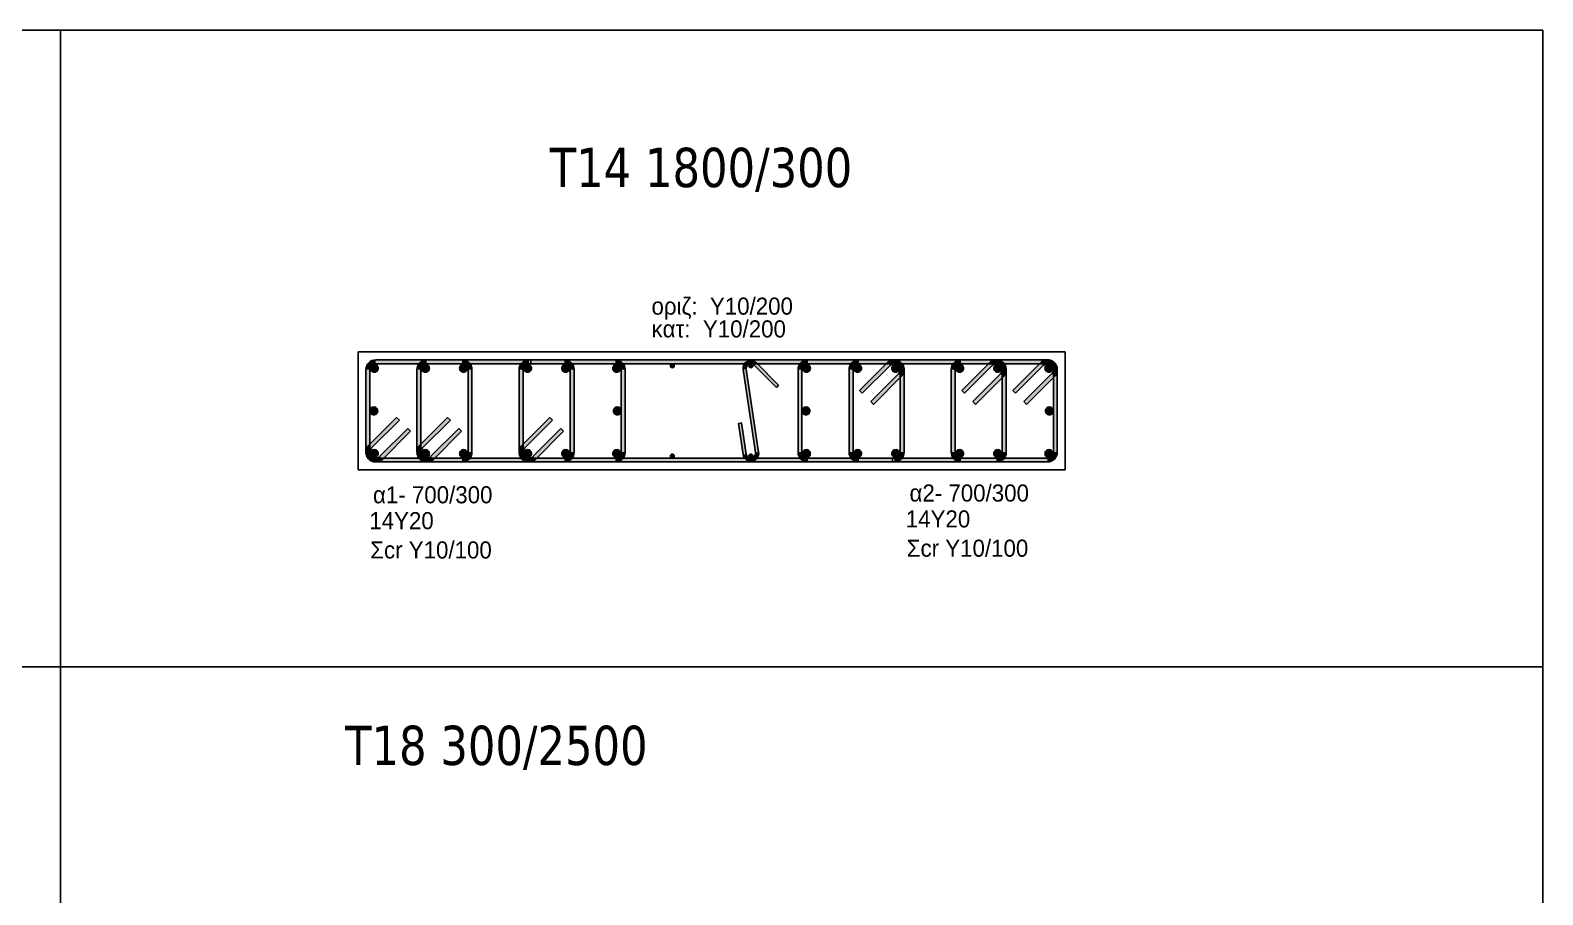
# Model space of a CAD drawing. Header units: millimetres. Extents: x -2171 to 1563, y -1758 to -1505.
# Drawn here: x -843.94 to -824.69, y -1601.25 to -1590.25 of the extents above; entities that cross this region are included whole.
import ezdxf

# ---------------------------------------------------------------- set-up
doc = ezdxf.new("R2010")
doc.units = ezdxf.units.MM
for name, color, linetype in [('-S_TEXT', 3, 'Continuous'), ('Col_Det', 7, 'Continuous'), ('Col_Det_Fill', 7, 'Continuous'), ('Geo_Col_Pro_1', 7, 'Continuous'), ('pinakaki', 153, 'Continuous')]:
    doc.layers.add(name, color=color, linetype=linetype)
doc.styles.add('S1Arl22_b_934_161', font='arial.ttf', dxfattribs={"width": 0.933629, "height": 0.002175})
doc.styles.get("Standard").update_dxf_attribs({"font": 'tahoma.ttf'})

msp = doc.modelspace()

# ---------------------------------------------------------------- hatches: boundary and pattern name
at = {"layer": 'Col_Det_Fill'}
for color, points in [(252, [(-839.5403, -1594.4939), (-839.5403, -1594.4439, 0.4142136), (-839.6653, -1594.5689), (-839.6153, -1594.5689, -0.4142136)]), (252, [(-839.6153, -1594.5689), (-839.6653, -1594.5689), (-839.6653, -1595.6189), (-839.6153, -1595.6189)]), (12, [(-839.608, -1594.5512, 0.4142136), (-839.558, -1594.6012, 0.4142136), (-839.508, -1594.5512, 0.4142136), (-839.558, -1594.5012, 0.4142136)]), (252, [(-836.4903, -1594.4939), (-836.4903, -1594.4439), (-839.5403, -1594.4439), (-839.5403, -1594.4939)]), (252, [(-838.8903, -1594.4939), (-838.8903, -1594.4439, 0.4142136), (-839.0153, -1594.5689), (-838.9653, -1594.5689, -0.4142136)]), (252, [(-838.9653, -1594.5689), (-839.0153, -1594.5689), (-839.0153, -1595.6189), (-838.9653, -1595.6189)]), (56, [(-838.958, -1594.5512, 0.4142136), (-838.908, -1594.6012, 0.4142136), (-838.858, -1594.5512, 0.4142136), (-838.908, -1594.5012, 0.4142136)]), (252, [(-838.4403, -1594.4939), (-838.4403, -1594.4439), (-838.8903, -1594.4439), (-838.8903, -1594.4939)]), (56, [(-838.4726, -1594.5512, 0.4142136), (-838.4226, -1594.6012, 0.4142136), (-838.3726, -1594.5512, 0.4142136), (-838.4226, -1594.5012, 0.4142136)]), (252, [(-838.3653, -1594.5689), (-838.3153, -1594.5689, 0.4142136), (-838.4403, -1594.4439), (-838.4403, -1594.4939, -0.4142136)]), (252, [(-838.3653, -1595.6189), (-838.3153, -1595.6189), (-838.3153, -1594.5689), (-838.3653, -1594.5689)]), (252, [(-837.5903, -1594.4939), (-837.5903, -1594.4439, 0.4142136), (-837.7153, -1594.5689), (-837.6653, -1594.5689, -0.4142136)]), (252, [(-837.6653, -1594.5689), (-837.7153, -1594.5689), (-837.7153, -1595.6189), (-837.6653, -1595.6189)]), (56, [(-837.658, -1594.5512, 0.4142136), (-837.608, -1594.6012, 0.4142136), (-837.558, -1594.5512, 0.4142136), (-837.608, -1594.5012, 0.4142136)]), (252, [(-837.1403, -1594.4939), (-837.1403, -1594.4439), (-837.5903, -1594.4439), (-837.5903, -1594.4939)]), (252, [(-832.9638, -1594.4939), (-832.9638, -1594.4439), (-837.5668, -1594.4439), (-837.5668, -1594.4939)]), (56, [(-837.1726, -1594.5512, 0.4142136), (-837.1226, -1594.6012, 0.4142136), (-837.0726, -1594.5512, 0.4142136), (-837.1226, -1594.5012, 0.4142136)]), (252, [(-837.0653, -1594.5689), (-837.0153, -1594.5689, 0.4142136), (-837.1403, -1594.4439), (-837.1403, -1594.4939, -0.4142136)]), (252, [(-837.0653, -1595.6189), (-837.0153, -1595.6189), (-837.0153, -1594.5689), (-837.0653, -1594.5689)]), (12, [(-836.5226, -1594.5512, 0.4142136), (-836.4726, -1594.6012, 0.4142136), (-836.4226, -1594.5512, 0.4142136), (-836.4726, -1594.5012, 0.4142136)]), (252, [(-836.4153, -1594.5689), (-836.3653, -1594.5689, 0.4142136), (-836.4903, -1594.4439), (-836.4903, -1594.4939, -0.4142136)]), (252, [(-836.4153, -1595.6189), (-836.3653, -1595.6189), (-836.3653, -1594.5689), (-836.4153, -1594.5689)]), (133, [(-835.7901, -1594.5189, 0.4142136), (-835.7651, -1594.5439, 0.4142136), (-835.7401, -1594.5189, 0.4142136), (-835.7651, -1594.4939, 0.4142136)]), (252, [(-834.8645, -1594.5687), (-834.8249, -1594.5628, -0.7233449), (-834.7231, -1594.5114), (-834.6949, -1594.4832, 0.7233449)]), (252, [(-834.7062, -1595.625), (-834.6667, -1595.6191), (-834.8249, -1594.5628), (-834.8645, -1594.5687)]), (133, [(-834.7906, -1594.5189, 0.4142136), (-834.7656, -1594.5439, 0.4142136), (-834.7406, -1594.5189, 0.4142136), (-834.7656, -1594.4939, 0.4142136)]), (252, [(-834.6949, -1594.4832), (-834.7231, -1594.5114), (-834.4403, -1594.7943), (-834.412, -1594.766)]), (252, [(-834.0403, -1594.4939), (-834.0403, -1594.4439, 0.4142136), (-834.1653, -1594.5689), (-834.1153, -1594.5689, -0.4142136)]), (252, [(-834.1153, -1594.5689), (-834.1653, -1594.5689), (-834.1653, -1595.6189), (-834.1153, -1595.6189)]), (12, [(-834.008, -1594.5512, 0.4142136), (-834.058, -1594.5012, 0.4142136), (-834.108, -1594.5512, 0.4142136), (-834.058, -1594.6012, 0.4142136)]), (252, [(-830.9903, -1594.4939), (-830.9903, -1594.4439), (-834.0403, -1594.4439), (-834.0403, -1594.4939)]), (252, [(-833.3903, -1594.4939), (-833.3903, -1594.4439, 0.4142136), (-833.5153, -1594.5689), (-833.4653, -1594.5689, -0.4142136)]), (252, [(-833.4653, -1594.5689), (-833.5153, -1594.5689), (-833.5153, -1595.6189), (-833.4653, -1595.6189)]), (56, [(-833.358, -1594.5512, 0.4142136), (-833.408, -1594.5012, 0.4142136), (-833.458, -1594.5512, 0.4142136), (-833.408, -1594.6012, 0.4142136)]), (252, [(-832.9403, -1594.4939), (-832.9403, -1594.4439), (-833.3903, -1594.4439), (-833.3903, -1594.4939)]), (252, [(-832.9933, -1594.5158), (-833.0287, -1594.4805), (-833.3823, -1594.834), (-833.3469, -1594.8694)]), (252, [(-832.8653, -1594.5689), (-832.8153, -1594.5689, 0.6681786), (-833.0287, -1594.4805), (-832.9933, -1594.5158, -0.6681786)]), (56, [(-832.8726, -1594.5512, 0.4142136), (-832.9226, -1594.5012, 0.4142136), (-832.9726, -1594.5512, 0.4142136), (-832.9226, -1594.6012, 0.4142136)]), (252, [(-832.8873, -1594.6219), (-832.8519, -1594.6573, 0.6681786), (-832.9403, -1594.4439), (-832.9403, -1594.4939, -0.6681786)]), (252, [(-832.8653, -1595.6189), (-832.8153, -1595.6189), (-832.8153, -1594.5689), (-832.8653, -1594.5689)]), (252, [(-832.0903, -1594.4939), (-832.0903, -1594.4439, 0.4142136), (-832.2153, -1594.5689), (-832.1653, -1594.5689, -0.4142136)]), (252, [(-832.1653, -1594.5689), (-832.2153, -1594.5689), (-832.2153, -1595.6189), (-832.1653, -1595.6189)]), (56, [(-832.058, -1594.5512, 0.4142136), (-832.108, -1594.5012, 0.4142136), (-832.158, -1594.5512, 0.4142136), (-832.108, -1594.6012, 0.4142136)]), (252, [(-831.6403, -1594.4939), (-831.6403, -1594.4439), (-832.0903, -1594.4439), (-832.0903, -1594.4939)]), (252, [(-831.6933, -1594.5158), (-831.7287, -1594.4805), (-832.0823, -1594.834), (-832.0469, -1594.8694)]), (252, [(-831.5653, -1594.5689), (-831.5153, -1594.5689, 0.6681786), (-831.7287, -1594.4805), (-831.6933, -1594.5158, -0.6681786)]), (56, [(-831.5726, -1594.5512, 0.4142136), (-831.6226, -1594.5012, 0.4142136), (-831.6726, -1594.5512, 0.4142136), (-831.6226, -1594.6012, 0.4142136)]), (252, [(-831.5873, -1594.6219), (-831.5519, -1594.6573, 0.6681786), (-831.6403, -1594.4439), (-831.6403, -1594.4939, -0.6681786)]), (252, [(-831.5653, -1595.6189), (-831.5153, -1595.6189), (-831.5153, -1594.5689), (-831.5653, -1594.5689)]), (252, [(-831.0433, -1594.5158), (-831.0787, -1594.4805), (-831.4323, -1594.834), (-831.3969, -1594.8694)]), (252, [(-830.9153, -1594.5689), (-830.8653, -1594.5689, 0.6681786), (-831.0787, -1594.4805), (-831.0433, -1594.5158, -0.6681786)]), (12, [(-830.9226, -1594.5512, 0.4142136), (-830.9726, -1594.5012, 0.4142136), (-831.0226, -1594.5512, 0.4142136), (-830.9726, -1594.6012, 0.4142136)]), (252, [(-830.9373, -1594.6219), (-830.9019, -1594.6573, 0.6681786), (-830.9903, -1594.4439), (-830.9903, -1594.4939, -0.6681786)]), (252, [(-830.9153, -1595.6189), (-830.8653, -1595.6189), (-830.8653, -1594.5689), (-830.9153, -1594.5689)]), (252, [(-833.2408, -1594.9755), (-833.2055, -1595.0108), (-832.8519, -1594.6573), (-832.8873, -1594.6219)]), (252, [(-831.9408, -1594.9755), (-831.9055, -1595.0108), (-831.5519, -1594.6573), (-831.5873, -1594.6219)]), (252, [(-831.2908, -1594.9755), (-831.2555, -1595.0108), (-830.9019, -1594.6573), (-830.9373, -1594.6219)]), (12, [(-839.6153, -1595.0939, 0.4142136), (-839.5653, -1595.1439, 0.4142136), (-839.5153, -1595.0939, 0.4142136), (-839.5653, -1595.0439, 0.4142136)]), (12, [(-836.5153, -1595.0939, 0.4142136), (-836.4653, -1595.1439, 0.4142136), (-836.4153, -1595.0939, 0.4142136), (-836.4653, -1595.0439, 0.4142136)]), (12, [(-834.0153, -1595.0939, 0.4142136), (-834.0653, -1595.0439, 0.4142136), (-834.1153, -1595.0939, 0.4142136), (-834.0653, -1595.1439, 0.4142136)]), (12, [(-830.9153, -1595.0939, 0.4142136), (-830.9653, -1595.0439, 0.4142136), (-831.0153, -1595.0939, 0.4142136), (-830.9653, -1595.1439, 0.4142136)]), (252, [(-839.2398, -1595.2123), (-839.2751, -1595.1769), (-839.6287, -1595.5305), (-839.5933, -1595.5658)]), (252, [(-839.4873, -1595.6719), (-839.4519, -1595.7073), (-839.0984, -1595.3537), (-839.1337, -1595.3184)]), (252, [(-838.5898, -1595.2123), (-838.6251, -1595.1769), (-838.9787, -1595.5305), (-838.9433, -1595.5658)]), (252, [(-838.8373, -1595.6719), (-838.8019, -1595.7073), (-838.4484, -1595.3537), (-838.4837, -1595.3184)]), (252, [(-837.2898, -1595.2123), (-837.3251, -1595.1769), (-837.6787, -1595.5305), (-837.6433, -1595.5658)]), (252, [(-837.5373, -1595.6719), (-837.5019, -1595.7073), (-837.1484, -1595.3537), (-837.1837, -1595.3184)]), (252, [(-834.8842, -1595.2472), (-834.9237, -1595.2531), (-834.8645, -1595.6487), (-834.8249, -1595.6428)]), (252, [(-839.5933, -1595.5658), (-839.6287, -1595.5305, 0.6681786), (-839.5403, -1595.7439), (-839.5403, -1595.6939, -0.6681786)]), (252, [(-838.9433, -1595.5658), (-838.9787, -1595.5305, 0.6681786), (-838.8903, -1595.7439), (-838.8903, -1595.6939, -0.6681786)]), (252, [(-837.6433, -1595.5658), (-837.6787, -1595.5305, 0.6681786), (-837.5903, -1595.7439), (-837.5903, -1595.6939, -0.6681786)]), (252, [(-839.6153, -1595.6189), (-839.6653, -1595.6189, 0.6681786), (-839.4519, -1595.7073), (-839.4873, -1595.6719, -0.6681786)]), (12, [(-839.608, -1595.6365, 0.4142136), (-839.558, -1595.6865, 0.4142136), (-839.508, -1595.6365, 0.4142136), (-839.558, -1595.5865, 0.4142136)]), (252, [(-839.5403, -1595.6939), (-839.5403, -1595.7439), (-836.4903, -1595.7439), (-836.4903, -1595.6939)]), (252, [(-838.9653, -1595.6189), (-839.0153, -1595.6189, 0.6681786), (-838.8019, -1595.7073), (-838.8373, -1595.6719, -0.6681786)]), (56, [(-838.958, -1595.6365, 0.4142136), (-838.908, -1595.6865, 0.4142136), (-838.858, -1595.6365, 0.4142136), (-838.908, -1595.5865, 0.4142136)]), (252, [(-838.8903, -1595.6939), (-838.8903, -1595.7439), (-838.4403, -1595.7439), (-838.4403, -1595.6939)]), (56, [(-838.4726, -1595.6365, 0.4142136), (-838.4226, -1595.6865, 0.4142136), (-838.3726, -1595.6365, 0.4142136), (-838.4226, -1595.5865, 0.4142136)]), (252, [(-838.4403, -1595.6939), (-838.4403, -1595.7439, 0.4142136), (-838.3153, -1595.6189), (-838.3653, -1595.6189, -0.4142136)]), (252, [(-837.6653, -1595.6189), (-837.7153, -1595.6189, 0.6681786), (-837.5019, -1595.7073), (-837.5373, -1595.6719, -0.6681786)]), (56, [(-837.658, -1595.6365, 0.4142136), (-837.608, -1595.6865, 0.4142136), (-837.558, -1595.6365, 0.4142136), (-837.608, -1595.5865, 0.4142136)]), (252, [(-837.5903, -1595.6939), (-837.5903, -1595.7439), (-837.1403, -1595.7439), (-837.1403, -1595.6939)]), (252, [(-837.5668, -1595.6939), (-837.5668, -1595.7439), (-832.9638, -1595.7439), (-832.9638, -1595.6939)]), (56, [(-837.1726, -1595.6365, 0.4142136), (-837.1226, -1595.6865, 0.4142136), (-837.0726, -1595.6365, 0.4142136), (-837.1226, -1595.5865, 0.4142136)]), (252, [(-837.1403, -1595.6939), (-837.1403, -1595.7439, 0.4142136), (-837.0153, -1595.6189), (-837.0653, -1595.6189, -0.4142136)]), (12, [(-836.5226, -1595.6365, 0.4142136), (-836.4726, -1595.6865, 0.4142136), (-836.4226, -1595.6365, 0.4142136), (-836.4726, -1595.5865, 0.4142136)]), (252, [(-836.4903, -1595.6939), (-836.4903, -1595.7439, 0.4142136), (-836.3653, -1595.6189), (-836.4153, -1595.6189, -0.4142136)]), (133, [(-835.7901, -1595.6689, 0.4142136), (-835.7651, -1595.6939, 0.4142136), (-835.7401, -1595.6689, 0.4142136), (-835.7651, -1595.6439, 0.4142136)]), (252, [(-834.8249, -1595.6428), (-834.8645, -1595.6487, 1), (-834.6667, -1595.6191), (-834.7062, -1595.625, -1)]), (133, [(-834.7906, -1595.6689, 0.4142136), (-834.7656, -1595.6939, 0.4142136), (-834.7406, -1595.6689, 0.4142136), (-834.7656, -1595.6439, 0.4142136)]), (252, [(-834.1153, -1595.6189), (-834.1653, -1595.6189, 0.4142136), (-834.0403, -1595.7439), (-834.0403, -1595.6939, -0.4142136)]), (12, [(-834.008, -1595.6365, 0.4142136), (-834.058, -1595.5865, 0.4142136), (-834.108, -1595.6365, 0.4142136), (-834.058, -1595.6865, 0.4142136)]), (252, [(-834.0403, -1595.6939), (-834.0403, -1595.7439), (-830.9903, -1595.7439), (-830.9903, -1595.6939)]), (252, [(-833.4653, -1595.6189), (-833.5153, -1595.6189, 0.4142136), (-833.3903, -1595.7439), (-833.3903, -1595.6939, -0.4142136)]), (56, [(-833.358, -1595.6365, 0.4142136), (-833.408, -1595.5865, 0.4142136), (-833.458, -1595.6365, 0.4142136), (-833.408, -1595.6865, 0.4142136)]), (252, [(-833.3903, -1595.6939), (-833.3903, -1595.7439), (-832.9403, -1595.7439), (-832.9403, -1595.6939)]), (56, [(-832.8726, -1595.6365, 0.4142136), (-832.9226, -1595.5865, 0.4142136), (-832.9726, -1595.6365, 0.4142136), (-832.9226, -1595.6865, 0.4142136)]), (252, [(-832.9403, -1595.6939), (-832.9403, -1595.7439, 0.4142136), (-832.8153, -1595.6189), (-832.8653, -1595.6189, -0.4142136)]), (252, [(-832.1653, -1595.6189), (-832.2153, -1595.6189, 0.4142136), (-832.0903, -1595.7439), (-832.0903, -1595.6939, -0.4142136)]), (56, [(-832.058, -1595.6365, 0.4142136), (-832.108, -1595.5865, 0.4142136), (-832.158, -1595.6365, 0.4142136), (-832.108, -1595.6865, 0.4142136)]), (252, [(-832.0903, -1595.6939), (-832.0903, -1595.7439), (-831.6403, -1595.7439), (-831.6403, -1595.6939)]), (56, [(-831.5726, -1595.6365, 0.4142136), (-831.6226, -1595.5865, 0.4142136), (-831.6726, -1595.6365, 0.4142136), (-831.6226, -1595.6865, 0.4142136)]), (252, [(-831.6403, -1595.6939), (-831.6403, -1595.7439, 0.4142136), (-831.5153, -1595.6189), (-831.5653, -1595.6189, -0.4142136)]), (12, [(-830.9226, -1595.6365, 0.4142136), (-830.9726, -1595.5865, 0.4142136), (-831.0226, -1595.6365, 0.4142136), (-830.9726, -1595.6865, 0.4142136)]), (252, [(-830.9903, -1595.6939), (-830.9903, -1595.7439, 0.4142136), (-830.8653, -1595.6189), (-830.9153, -1595.6189, -0.4142136)])]:
    msp.add_hatch(color=color, dxfattribs=at).paths.add_polyline_path(points)

# ---------------------------------------------------------------- linework, layer by layer
at = {"layer": '-S_TEXT', "ltscale": 5}
msp.add_lwpolyline([(-882.8339, -1590.2497), (-824.6864, -1590.2497), (-824.6864, -1630.2944), (-882.8339, -1630.2944)], close=True, dxfattribs=at)
at = {"layer": 'Col_Det', "color": 7}
for points in [[(-830.7653, -1594.3439), (-839.7653, -1594.3439)], [(-839.7653, -1594.3439), (-839.7653, -1595.8439)], [(-830.7653, -1595.8439), (-830.7653, -1594.3439)], [(-839.6653, -1594.5689), (-839.6653, -1595.6189)], [(-839.6153, -1595.6189), (-839.6153, -1594.5689)], [(-836.4903, -1594.4439), (-839.5403, -1594.4439)], [(-839.5403, -1594.4939), (-836.4903, -1594.4939)], [(-839.0153, -1594.5689), (-839.0153, -1595.6189)], [(-838.9653, -1595.6189), (-838.9653, -1594.5689)], [(-838.4403, -1594.4439), (-838.8903, -1594.4439)], [(-838.8903, -1594.4939), (-838.4403, -1594.4939)], [(-838.3653, -1594.5689), (-838.3653, -1595.6189)], [(-838.3153, -1595.6189), (-838.3153, -1594.5689)], [(-837.7153, -1594.5689), (-837.7153, -1595.6189)], [(-837.6653, -1595.6189), (-837.6653, -1594.5689)], [(-837.1403, -1594.4439), (-837.5903, -1594.4439)], [(-837.5903, -1594.4939), (-837.1403, -1594.4939)], [(-832.9638, -1594.4439), (-837.5668, -1594.4439)], [(-837.5668, -1594.4439), (-837.5668, -1594.4939)], [(-837.5668, -1594.4939), (-832.9638, -1594.4939)], [(-837.0653, -1594.5689), (-837.0653, -1595.6189)], [(-837.0153, -1595.6189), (-837.0153, -1594.5689)], [(-836.4153, -1594.5689), (-836.4153, -1595.6189)], [(-836.3653, -1595.6189), (-836.3653, -1594.5689)], [(-834.8645, -1594.5687), (-834.7062, -1595.625)], [(-834.6667, -1595.6191), (-834.8249, -1594.5628)], [(-834.7231, -1594.5114), (-834.4403, -1594.7943)], [(-834.412, -1594.766), (-834.6949, -1594.4832)], [(-834.1653, -1594.5689), (-834.1653, -1595.6189)], [(-834.1153, -1595.6189), (-834.1153, -1594.5689)], [(-830.9903, -1594.4439), (-834.0403, -1594.4439)], [(-834.0403, -1594.4939), (-830.9903, -1594.4939)], [(-833.5153, -1594.5689), (-833.5153, -1595.6189)], [(-833.4653, -1595.6189), (-833.4653, -1594.5689)], [(-832.9403, -1594.4439), (-833.3903, -1594.4439)], [(-833.3903, -1594.4939), (-832.9403, -1594.4939)], [(-833.0287, -1594.4805), (-833.3823, -1594.834)], [(-833.3469, -1594.8694), (-832.9933, -1594.5158)], [(-832.9638, -1594.4939), (-832.9638, -1594.4439)], [(-832.8653, -1594.5689), (-832.8653, -1595.6189)], [(-832.8153, -1595.6189), (-832.8153, -1594.5689)], [(-832.2153, -1594.5689), (-832.2153, -1595.6189)], [(-832.1653, -1595.6189), (-832.1653, -1594.5689)], [(-831.6403, -1594.4439), (-832.0903, -1594.4439)], [(-832.0903, -1594.4939), (-831.6403, -1594.4939)], [(-831.7287, -1594.4805), (-832.0823, -1594.834)], [(-832.0469, -1594.8694), (-831.6933, -1594.5158)], [(-831.5653, -1594.5689), (-831.5653, -1595.6189)], [(-831.5153, -1595.6189), (-831.5153, -1594.5689)], [(-831.0787, -1594.4805), (-831.4323, -1594.834)], [(-831.3969, -1594.8694), (-831.0433, -1594.5158)], [(-830.9153, -1594.5689), (-830.9153, -1595.6189)], [(-830.8653, -1595.6189), (-830.8653, -1594.5689)], [(-834.4403, -1594.7943), (-834.412, -1594.766)], [(-832.8873, -1594.6219), (-833.2408, -1594.9755)], [(-833.2055, -1595.0108), (-832.8519, -1594.6573)], [(-831.5873, -1594.6219), (-831.9408, -1594.9755)], [(-831.9055, -1595.0108), (-831.5519, -1594.6573)], [(-830.9373, -1594.6219), (-831.2908, -1594.9755)], [(-831.2555, -1595.0108), (-830.9019, -1594.6573)], [(-833.3823, -1594.834), (-833.3469, -1594.8694)], [(-833.2408, -1594.9755), (-833.2055, -1595.0108)], [(-832.0823, -1594.834), (-832.0469, -1594.8694)], [(-831.9408, -1594.9755), (-831.9055, -1595.0108)], [(-831.4323, -1594.834), (-831.3969, -1594.8694)], [(-831.2908, -1594.9755), (-831.2555, -1595.0108)], [(-839.2751, -1595.1769), (-839.6287, -1595.5305)], [(-839.5933, -1595.5658), (-839.2398, -1595.2123)], [(-839.1337, -1595.3184), (-839.4873, -1595.6719)], [(-839.4519, -1595.7073), (-839.0984, -1595.3537)], [(-839.2398, -1595.2123), (-839.2751, -1595.1769)], [(-839.0984, -1595.3537), (-839.1337, -1595.3184)], [(-838.6251, -1595.1769), (-838.9787, -1595.5305)], [(-838.9433, -1595.5658), (-838.5898, -1595.2123)], [(-838.4837, -1595.3184), (-838.8373, -1595.6719)], [(-838.8019, -1595.7073), (-838.4484, -1595.3537)], [(-838.5898, -1595.2123), (-838.6251, -1595.1769)], [(-838.4484, -1595.3537), (-838.4837, -1595.3184)], [(-837.3251, -1595.1769), (-837.6787, -1595.5305)], [(-837.6433, -1595.5658), (-837.2898, -1595.2123)], [(-837.1837, -1595.3184), (-837.5373, -1595.6719)], [(-837.5019, -1595.7073), (-837.1484, -1595.3537)], [(-837.2898, -1595.2123), (-837.3251, -1595.1769)], [(-837.1484, -1595.3537), (-837.1837, -1595.3184)], [(-834.8842, -1595.2472), (-834.9237, -1595.2531)], [(-834.9237, -1595.2531), (-834.8645, -1595.6487)], [(-834.8249, -1595.6428), (-834.8842, -1595.2472)], [(-836.4903, -1595.6939), (-839.5403, -1595.6939)], [(-839.5403, -1595.7439), (-836.4903, -1595.7439)], [(-838.4403, -1595.6939), (-838.8903, -1595.6939)], [(-838.8903, -1595.7439), (-838.4403, -1595.7439)], [(-837.1403, -1595.6939), (-837.5903, -1595.6939)], [(-837.5903, -1595.7439), (-837.1403, -1595.7439)], [(-837.5668, -1595.6939), (-837.5668, -1595.7439)], [(-832.9638, -1595.6939), (-837.5668, -1595.6939)], [(-837.5668, -1595.7439), (-832.9638, -1595.7439)], [(-830.9903, -1595.6939), (-834.0403, -1595.6939)], [(-834.0403, -1595.7439), (-830.9903, -1595.7439)], [(-832.9403, -1595.6939), (-833.3903, -1595.6939)], [(-833.3903, -1595.7439), (-832.9403, -1595.7439)], [(-832.9638, -1595.7439), (-832.9638, -1595.6939)], [(-831.6403, -1595.6939), (-832.0903, -1595.6939)], [(-832.0903, -1595.7439), (-831.6403, -1595.7439)], [(-839.7653, -1595.8439), (-830.7653, -1595.8439)]]:
    msp.add_lwpolyline(points, dxfattribs=at)
for points in [[(-839.5403, -1594.4439, 0.4142136), (-839.6653, -1594.5689)], [(-839.6153, -1594.5689, -0.4142136), (-839.5403, -1594.4939, -0.4142136)], [(-839.558, -1594.5012, 0.4142136), (-839.608, -1594.5512, 0.4142136)], [(-839.608, -1594.5512, 0.4142136), (-839.558, -1594.6012, 0.4142136)], [(-839.508, -1594.5512, 0.4142136), (-839.558, -1594.5012, 0.4142136)], [(-839.558, -1594.6012, 0.4142136), (-839.508, -1594.5512, 0.4142136)], [(-838.8903, -1594.4439, 0.4142136), (-839.0153, -1594.5689)], [(-838.9653, -1594.5689, -0.4142136), (-838.8903, -1594.4939, -0.4142136)], [(-838.908, -1594.5012, 0.4142136), (-838.958, -1594.5512, 0.4142136)], [(-838.958, -1594.5512, 0.4142136), (-838.908, -1594.6012, 0.4142136)], [(-838.858, -1594.5512, 0.4142136), (-838.908, -1594.5012, 0.4142136)], [(-838.908, -1594.6012, 0.4142136), (-838.858, -1594.5512, 0.4142136)], [(-838.4226, -1594.5012, 0.4142136), (-838.4726, -1594.5512, 0.4142136)], [(-838.4726, -1594.5512, 0.4142136), (-838.4226, -1594.6012, 0.4142136)], [(-838.3153, -1594.5689, 0.4142136), (-838.4403, -1594.4439)], [(-838.4403, -1594.4939, -0.4142136), (-838.3653, -1594.5689, -0.4142136)], [(-838.3726, -1594.5512, 0.4142136), (-838.4226, -1594.5012, 0.4142136)], [(-838.4226, -1594.6012, 0.4142136), (-838.3726, -1594.5512, 0.4142136)], [(-837.5903, -1594.4439, 0.4142136), (-837.7153, -1594.5689)], [(-837.6653, -1594.5689, -0.4142136), (-837.5903, -1594.4939, -0.4142136)], [(-837.608, -1594.5012, 0.4142136), (-837.658, -1594.5512, 0.4142136)], [(-837.658, -1594.5512, 0.4142136), (-837.608, -1594.6012, 0.4142136)], [(-837.558, -1594.5512, 0.4142136), (-837.608, -1594.5012, 0.4142136)], [(-837.608, -1594.6012, 0.4142136), (-837.558, -1594.5512, 0.4142136)], [(-837.1226, -1594.5012, 0.4142136), (-837.1726, -1594.5512, 0.4142136)], [(-837.1726, -1594.5512, 0.4142136), (-837.1226, -1594.6012, 0.4142136)], [(-837.0153, -1594.5689, 0.4142136), (-837.1403, -1594.4439)], [(-837.1403, -1594.4939, -0.4142136), (-837.0653, -1594.5689, -0.4142136)], [(-837.0726, -1594.5512, 0.4142136), (-837.1226, -1594.5012, 0.4142136)], [(-837.1226, -1594.6012, 0.4142136), (-837.0726, -1594.5512, 0.4142136)], [(-836.4726, -1594.5012, 0.4142136), (-836.5226, -1594.5512, 0.4142136)], [(-836.5226, -1594.5512, 0.4142136), (-836.4726, -1594.6012, 0.4142136)], [(-836.3653, -1594.5689, 0.4142136), (-836.4903, -1594.4439)], [(-836.4903, -1594.4939, -0.4142136), (-836.4153, -1594.5689, -0.4142136)], [(-836.4226, -1594.5512, 0.4142136), (-836.4726, -1594.5012, 0.4142136)], [(-836.4726, -1594.6012, 0.4142136), (-836.4226, -1594.5512, 0.4142136)], [(-835.7651, -1594.4939, 0.4142136), (-835.7901, -1594.5189, 0.4142136)], [(-835.7901, -1594.5189, 0.4142136), (-835.7651, -1594.5439, 0.4142136)], [(-835.7401, -1594.5189, 0.4142136), (-835.7651, -1594.4939, 0.4142136)], [(-835.7651, -1594.5439, 0.4142136), (-835.7401, -1594.5189, 0.4142136)], [(-834.6949, -1594.4832, 0.7233449), (-834.8645, -1594.5687, 0.7233449)], [(-834.8249, -1594.5628, -0.7233449), (-834.7231, -1594.5114)], [(-834.7656, -1594.4939, 0.4142136), (-834.7906, -1594.5189, 0.4142136)], [(-834.7906, -1594.5189, 0.4142136), (-834.7656, -1594.5439, 0.4142136)], [(-834.7406, -1594.5189, 0.4142136), (-834.7656, -1594.4939, 0.4142136)], [(-834.7656, -1594.5439, 0.4142136), (-834.7406, -1594.5189, 0.4142136)], [(-834.0403, -1594.4439, 0.4142136), (-834.1653, -1594.5689)], [(-834.1153, -1594.5689, -0.4142136), (-834.0403, -1594.4939, -0.4142136)], [(-834.058, -1594.5012, 0.4142136), (-834.108, -1594.5512, 0.4142136)], [(-834.108, -1594.5512, 0.4142136), (-834.058, -1594.6012, 0.4142136)], [(-834.008, -1594.5512, 0.4142136), (-834.058, -1594.5012, 0.4142136)], [(-834.058, -1594.6012, 0.4142136), (-834.008, -1594.5512, 0.4142136)], [(-833.3903, -1594.4439, 0.4142136), (-833.5153, -1594.5689)], [(-833.4653, -1594.5689, -0.4142136), (-833.3903, -1594.4939, -0.4142136)], [(-833.408, -1594.5012, 0.4142136), (-833.458, -1594.5512, 0.4142136)], [(-833.458, -1594.5512, 0.4142136), (-833.408, -1594.6012, 0.4142136)], [(-833.358, -1594.5512, 0.4142136), (-833.408, -1594.5012, 0.4142136)], [(-833.408, -1594.6012, 0.4142136), (-833.358, -1594.5512, 0.4142136)], [(-832.8153, -1594.5689, 0.6681786), (-833.0287, -1594.4805)], [(-832.9933, -1594.5158, -0.6681786), (-832.8653, -1594.5689, -0.6681786)], [(-832.9226, -1594.5012, 0.4142136), (-832.9726, -1594.5512, 0.4142136)], [(-832.9726, -1594.5512, 0.4142136), (-832.9226, -1594.6012, 0.4142136)], [(-832.8519, -1594.6573, 0.6681786), (-832.9403, -1594.4439)], [(-832.9403, -1594.4939, -0.6681786), (-832.8873, -1594.6219, -0.6681786)], [(-832.8726, -1594.5512, 0.4142136), (-832.9226, -1594.5012, 0.4142136)], [(-832.9226, -1594.6012, 0.4142136), (-832.8726, -1594.5512, 0.4142136)], [(-832.0903, -1594.4439, 0.4142136), (-832.2153, -1594.5689)], [(-832.1653, -1594.5689, -0.4142136), (-832.0903, -1594.4939, -0.4142136)], [(-832.108, -1594.5012, 0.4142136), (-832.158, -1594.5512, 0.4142136)], [(-832.158, -1594.5512, 0.4142136), (-832.108, -1594.6012, 0.4142136)], [(-832.058, -1594.5512, 0.4142136), (-832.108, -1594.5012, 0.4142136)], [(-832.108, -1594.6012, 0.4142136), (-832.058, -1594.5512, 0.4142136)], [(-831.5153, -1594.5689, 0.6681786), (-831.7287, -1594.4805)], [(-831.6933, -1594.5158, -0.6681786), (-831.5653, -1594.5689, -0.6681786)], [(-831.6226, -1594.5012, 0.4142136), (-831.6726, -1594.5512, 0.4142136)], [(-831.6726, -1594.5512, 0.4142136), (-831.6226, -1594.6012, 0.4142136)], [(-831.5519, -1594.6573, 0.6681786), (-831.6403, -1594.4439)], [(-831.6403, -1594.4939, -0.6681786), (-831.5873, -1594.6219, -0.6681786)], [(-831.5726, -1594.5512, 0.4142136), (-831.6226, -1594.5012, 0.4142136)], [(-831.6226, -1594.6012, 0.4142136), (-831.5726, -1594.5512, 0.4142136)], [(-830.8653, -1594.5689, 0.6681786), (-831.0787, -1594.4805)], [(-831.0433, -1594.5158, -0.6681786), (-830.9153, -1594.5689, -0.6681786)], [(-830.9726, -1594.5012, 0.4142136), (-831.0226, -1594.5512, 0.4142136)], [(-831.0226, -1594.5512, 0.4142136), (-830.9726, -1594.6012, 0.4142136)], [(-830.9019, -1594.6573, 0.6681786), (-830.9903, -1594.4439)], [(-830.9903, -1594.4939, -0.6681786), (-830.9373, -1594.6219, -0.6681786)], [(-830.9226, -1594.5512, 0.4142136), (-830.9726, -1594.5012, 0.4142136)], [(-830.9726, -1594.6012, 0.4142136), (-830.9226, -1594.5512, 0.4142136)], [(-839.5653, -1595.0439, 0.4142136), (-839.6153, -1595.0939, 0.4142136)], [(-839.6153, -1595.0939, 0.4142136), (-839.5653, -1595.1439, 0.4142136)], [(-839.5153, -1595.0939, 0.4142136), (-839.5653, -1595.0439, 0.4142136)], [(-839.5653, -1595.1439, 0.4142136), (-839.5153, -1595.0939, 0.4142136)], [(-836.4653, -1595.0439, 0.4142136), (-836.5153, -1595.0939, 0.4142136)], [(-836.5153, -1595.0939, 0.4142136), (-836.4653, -1595.1439, 0.4142136)], [(-836.4153, -1595.0939, 0.4142136), (-836.4653, -1595.0439, 0.4142136)], [(-836.4653, -1595.1439, 0.4142136), (-836.4153, -1595.0939, 0.4142136)], [(-834.0653, -1595.0439, 0.4142136), (-834.1153, -1595.0939, 0.4142136)], [(-834.1153, -1595.0939, 0.4142136), (-834.0653, -1595.1439, 0.4142136)], [(-834.0153, -1595.0939, 0.4142136), (-834.0653, -1595.0439, 0.4142136)], [(-834.0653, -1595.1439, 0.4142136), (-834.0153, -1595.0939, 0.4142136)], [(-830.9653, -1595.0439, 0.4142136), (-831.0153, -1595.0939, 0.4142136)], [(-831.0153, -1595.0939, 0.4142136), (-830.9653, -1595.1439, 0.4142136)], [(-830.9153, -1595.0939, 0.4142136), (-830.9653, -1595.0439, 0.4142136)], [(-830.9653, -1595.1439, 0.4142136), (-830.9153, -1595.0939, 0.4142136)], [(-839.6287, -1595.5305, 0.6681786), (-839.5403, -1595.7439)], [(-838.9787, -1595.5305, 0.6681786), (-838.8903, -1595.7439)], [(-837.6787, -1595.5305, 0.6681786), (-837.5903, -1595.7439)], [(-839.6653, -1595.6189, 0.6681786), (-839.4519, -1595.7073)], [(-839.5403, -1595.6939, -0.6681786), (-839.5933, -1595.5658, -0.6681786)], [(-839.4873, -1595.6719, -0.6681786), (-839.6153, -1595.6189, -0.6681786)], [(-839.558, -1595.5865, 0.4142136), (-839.608, -1595.6365, 0.4142136)], [(-839.608, -1595.6365, 0.4142136), (-839.558, -1595.6865, 0.4142136)], [(-839.508, -1595.6365, 0.4142136), (-839.558, -1595.5865, 0.4142136)], [(-839.558, -1595.6865, 0.4142136), (-839.508, -1595.6365, 0.4142136)], [(-839.0153, -1595.6189, 0.6681786), (-838.8019, -1595.7073)], [(-838.8903, -1595.6939, -0.6681786), (-838.9433, -1595.5658, -0.6681786)], [(-838.8373, -1595.6719, -0.6681786), (-838.9653, -1595.6189, -0.6681786)], [(-838.908, -1595.5865, 0.4142136), (-838.958, -1595.6365, 0.4142136)], [(-838.958, -1595.6365, 0.4142136), (-838.908, -1595.6865, 0.4142136)], [(-838.858, -1595.6365, 0.4142136), (-838.908, -1595.5865, 0.4142136)], [(-838.908, -1595.6865, 0.4142136), (-838.858, -1595.6365, 0.4142136)], [(-838.4226, -1595.5865, 0.4142136), (-838.4726, -1595.6365, 0.4142136)], [(-838.4726, -1595.6365, 0.4142136), (-838.4226, -1595.6865, 0.4142136)], [(-838.4403, -1595.7439, 0.4142136), (-838.3153, -1595.6189)], [(-838.3653, -1595.6189, -0.4142136), (-838.4403, -1595.6939, -0.4142136)], [(-838.3726, -1595.6365, 0.4142136), (-838.4226, -1595.5865, 0.4142136)], [(-838.4226, -1595.6865, 0.4142136), (-838.3726, -1595.6365, 0.4142136)], [(-837.7153, -1595.6189, 0.6681786), (-837.5019, -1595.7073)], [(-837.5903, -1595.6939, -0.6681786), (-837.6433, -1595.5658, -0.6681786)], [(-837.5373, -1595.6719, -0.6681786), (-837.6653, -1595.6189, -0.6681786)], [(-837.608, -1595.5865, 0.4142136), (-837.658, -1595.6365, 0.4142136)], [(-837.658, -1595.6365, 0.4142136), (-837.608, -1595.6865, 0.4142136)], [(-837.558, -1595.6365, 0.4142136), (-837.608, -1595.5865, 0.4142136)], [(-837.608, -1595.6865, 0.4142136), (-837.558, -1595.6365, 0.4142136)], [(-837.1226, -1595.5865, 0.4142136), (-837.1726, -1595.6365, 0.4142136)], [(-837.1726, -1595.6365, 0.4142136), (-837.1226, -1595.6865, 0.4142136)], [(-837.1403, -1595.7439, 0.4142136), (-837.0153, -1595.6189)], [(-837.0653, -1595.6189, -0.4142136), (-837.1403, -1595.6939, -0.4142136)], [(-837.0726, -1595.6365, 0.4142136), (-837.1226, -1595.5865, 0.4142136)], [(-837.1226, -1595.6865, 0.4142136), (-837.0726, -1595.6365, 0.4142136)], [(-836.4726, -1595.5865, 0.4142136), (-836.5226, -1595.6365, 0.4142136)], [(-836.5226, -1595.6365, 0.4142136), (-836.4726, -1595.6865, 0.4142136)], [(-836.4903, -1595.7439, 0.4142136), (-836.3653, -1595.6189)], [(-836.4153, -1595.6189, -0.4142136), (-836.4903, -1595.6939, -0.4142136)], [(-836.4226, -1595.6365, 0.4142136), (-836.4726, -1595.5865, 0.4142136)], [(-836.4726, -1595.6865, 0.4142136), (-836.4226, -1595.6365, 0.4142136)], [(-835.7651, -1595.6439, 0.4142136), (-835.7901, -1595.6689, 0.4142136)], [(-835.7901, -1595.6689, 0.4142136), (-835.7651, -1595.6939, 0.4142136)], [(-835.7401, -1595.6689, 0.4142136), (-835.7651, -1595.6439, 0.4142136)], [(-835.7651, -1595.6939, 0.4142136), (-835.7401, -1595.6689, 0.4142136)], [(-834.8645, -1595.6487, 1), (-834.6667, -1595.6191)], [(-834.7062, -1595.625, -1), (-834.8249, -1595.6428, -1)], [(-834.7656, -1595.6439, 0.4142136), (-834.7906, -1595.6689, 0.4142136)], [(-834.7906, -1595.6689, 0.4142136), (-834.7656, -1595.6939, 0.4142136)], [(-834.7406, -1595.6689, 0.4142136), (-834.7656, -1595.6439, 0.4142136)], [(-834.7656, -1595.6939, 0.4142136), (-834.7406, -1595.6689, 0.4142136)], [(-834.1653, -1595.6189, 0.4142136), (-834.0403, -1595.7439)], [(-834.0403, -1595.6939, -0.4142136), (-834.1153, -1595.6189, -0.4142136)], [(-834.058, -1595.5865, 0.4142136), (-834.108, -1595.6365, 0.4142136)], [(-834.108, -1595.6365, 0.4142136), (-834.058, -1595.6865, 0.4142136)], [(-834.008, -1595.6365, 0.4142136), (-834.058, -1595.5865, 0.4142136)], [(-834.058, -1595.6865, 0.4142136), (-834.008, -1595.6365, 0.4142136)], [(-833.5153, -1595.6189, 0.4142136), (-833.3903, -1595.7439)], [(-833.3903, -1595.6939, -0.4142136), (-833.4653, -1595.6189, -0.4142136)], [(-833.408, -1595.5865, 0.4142136), (-833.458, -1595.6365, 0.4142136)], [(-833.458, -1595.6365, 0.4142136), (-833.408, -1595.6865, 0.4142136)], [(-833.358, -1595.6365, 0.4142136), (-833.408, -1595.5865, 0.4142136)], [(-833.408, -1595.6865, 0.4142136), (-833.358, -1595.6365, 0.4142136)], [(-832.9226, -1595.5865, 0.4142136), (-832.9726, -1595.6365, 0.4142136)], [(-832.9726, -1595.6365, 0.4142136), (-832.9226, -1595.6865, 0.4142136)], [(-832.9403, -1595.7439, 0.4142136), (-832.8153, -1595.6189)], [(-832.8653, -1595.6189, -0.4142136), (-832.9403, -1595.6939, -0.4142136)], [(-832.8726, -1595.6365, 0.4142136), (-832.9226, -1595.5865, 0.4142136)], [(-832.9226, -1595.6865, 0.4142136), (-832.8726, -1595.6365, 0.4142136)], [(-832.2153, -1595.6189, 0.4142136), (-832.0903, -1595.7439)], [(-832.0903, -1595.6939, -0.4142136), (-832.1653, -1595.6189, -0.4142136)], [(-832.108, -1595.5865, 0.4142136), (-832.158, -1595.6365, 0.4142136)], [(-832.158, -1595.6365, 0.4142136), (-832.108, -1595.6865, 0.4142136)], [(-832.058, -1595.6365, 0.4142136), (-832.108, -1595.5865, 0.4142136)], [(-832.108, -1595.6865, 0.4142136), (-832.058, -1595.6365, 0.4142136)], [(-831.6226, -1595.5865, 0.4142136), (-831.6726, -1595.6365, 0.4142136)], [(-831.6726, -1595.6365, 0.4142136), (-831.6226, -1595.6865, 0.4142136)], [(-831.6403, -1595.7439, 0.4142136), (-831.5153, -1595.6189)], [(-831.5653, -1595.6189, -0.4142136), (-831.6403, -1595.6939, -0.4142136)], [(-831.5726, -1595.6365, 0.4142136), (-831.6226, -1595.5865, 0.4142136)], [(-831.6226, -1595.6865, 0.4142136), (-831.5726, -1595.6365, 0.4142136)], [(-830.9726, -1595.5865, 0.4142136), (-831.0226, -1595.6365, 0.4142136)], [(-831.0226, -1595.6365, 0.4142136), (-830.9726, -1595.6865, 0.4142136)], [(-830.9903, -1595.7439, 0.4142136), (-830.8653, -1595.6189)], [(-830.9153, -1595.6189, -0.4142136), (-830.9903, -1595.6939, -0.4142136)], [(-830.9226, -1595.6365, 0.4142136), (-830.9726, -1595.5865, 0.4142136)], [(-830.9726, -1595.6865, 0.4142136), (-830.9226, -1595.6365, 0.4142136)]]:
    msp.add_lwpolyline(points, format="xyb", dxfattribs=at)
at = {"layer": 'Geo_Col_Pro_1', "color": 4, "linetype": 'Continuous', "ltscale": 0.5}
for p, q in [((-843.5541, -1590.2497), (-843.5541, -1615.6192)), ((-882.8339, -1598.3514), (-824.6864, -1598.3514))]:
    msp.add_line(p, q, dxfattribs=at)

# ---------------------------------------------------------------- texts
at = {"layer": 'Col_Det', "color": 7, "style": 'S1Arl22_b_934_161', "width": 0.933629}
for s, p in [('οριζ:  Y10/200', (-836.0304, -1593.8691, 14.75)), ('κατ:  Y10/200', (-836.0304, -1594.1591, 14.75)), (' α1- 700/300', (-839.6539, -1596.27, 14.75)), (' α2- 700/300', (-832.8251, -1596.2478, 14.75)), ('14Y20', (-839.6225, -1596.5995, 14.75)), ('14Y20', (-832.7936, -1596.5773, 14.75)), ('Σcr Y10/100', (-839.6106, -1596.972, 14.75)), ('Σcr Y10/100', (-832.7817, -1596.9498, 14.75))]:
    msp.add_text(s, height=0.2175, dxfattribs=at).set_placement(p)
at = {"layer": 'pinakaki', "color": 1, "width": 0.933629}
for s, p in [('Τ14 1800/300', (-837.3256, -1592.2455)), ('Τ18 300/2500', (-839.9301, -1599.6001))]:
    msp.add_text(s, height=0.5, dxfattribs=at).set_placement(p)

doc.saveas('drawing.dxf')
